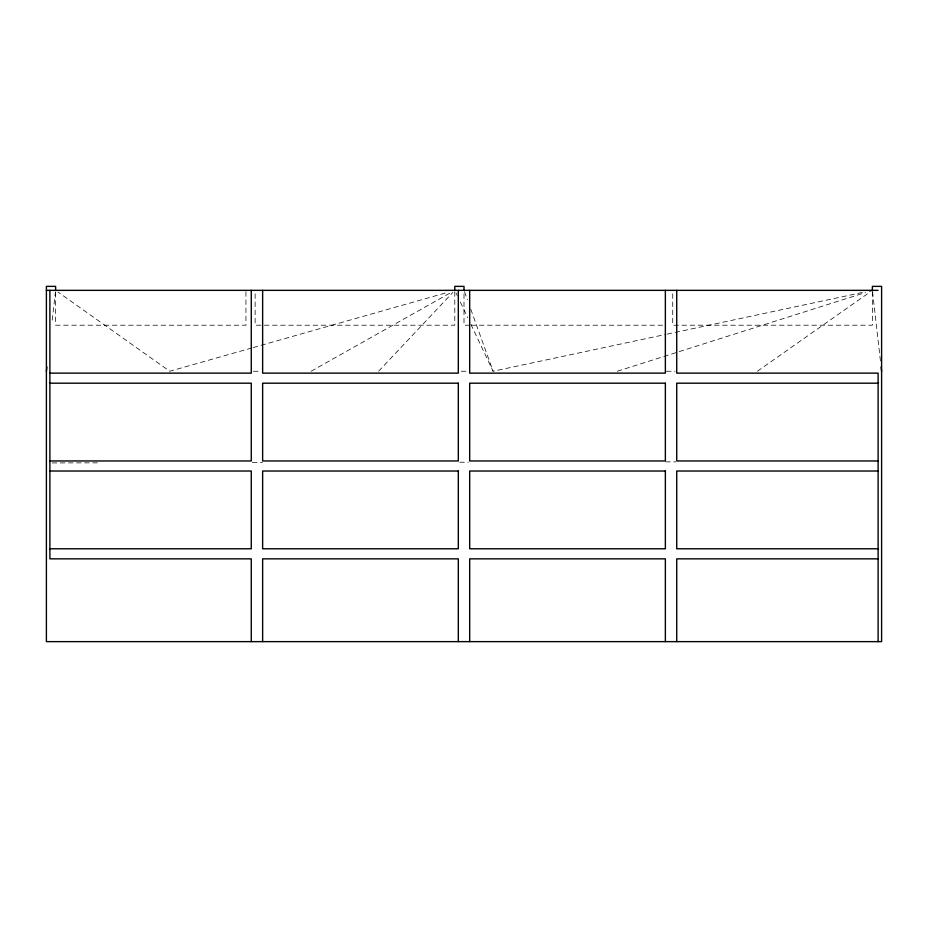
<?xml version="1.0" encoding="UTF-8"?>
<svg xmlns="http://www.w3.org/2000/svg" width="928" height="928" viewBox="0 0 928 928"><rect width="100%" height="100%" fill="white"/><g stroke="black" fill="none" stroke-linecap="round" stroke-linejoin="round"><path stroke-width="0.7" stroke-dasharray="4.64 3.48" d="M52.212 320.148L55.448 291.763M378.612 371.246L452.818 292.448M757.41 371.246L870.023 292.018M311.1 371.246L451.008 292.471M617.317 371.246L865.499 292.529M251.79 347.965L169.743 371.246L57.965 292.018M253.182 347.571L447.841 292.32M470.856 324.278L493.093 371.246L665.759 334.416M667.174 334.115L862.483 292.459M52.165 462.921L98.24 462.84M252.323 462.573L262.404 462.562M459.685 462.225L468.315 462.202M665.596 461.866L675.677 461.854M469.788 325.206L464 325.206L464 291.74M471.227 325.206L663.532 325.206M253.402 371.246L260.617 371.246M461.216 371.246L467.016 371.246M666.42 371.246L675.085 371.246M456.031 292.958L457.26 295.568M460.358 302.087L467.77 317.747M464.487 291.694L467.399 299.79M470.786 309.221L493.093 371.246M872.552 291.763L880.475 361.317M872.39 291.74L872.39 325.206L672.73 325.206L672.73 291.74M454.79 291.74L454.79 325.206L255.13 325.206L255.13 291.74M245.932 291.74L245.932 325.206L55.61 325.206L55.61 290.348"/><path stroke-width="1.39" d="M46.4 371.246L46.887 366.989M869.559 290.951L872.39 290.348L872.39 286.369L881.6 286.369L881.6 641.631L46.4 641.631L46.4 286.369L55.61 286.369L55.61 290.348M46.4 290.348L878.108 290.348M49.892 373.137L251.268 373.137L251.268 290.348M49.892 383.194L251.268 383.194L251.268 460.961L49.892 460.961M878.108 383.194L676.732 383.194L676.732 460.961L878.108 460.961M49.892 471.018L251.268 471.018L251.268 548.784L49.892 548.784M878.108 471.018L676.732 471.018L676.732 548.784L878.108 548.784M878.108 558.842L676.732 558.842L676.732 641.631M881.113 366.989L881.6 371.246M878.108 641.631L878.108 373.137L676.732 373.137L676.732 290.348M665.364 290.348L665.364 373.137L469.684 373.137L469.684 290.348M665.364 641.631L665.364 558.842L469.684 558.842L469.684 641.631M464 290.348L464 286.369L454.79 286.369L454.79 290.348M458.316 290.348L458.316 373.137L262.636 373.137L262.636 290.348M458.316 641.631L458.316 558.842L262.636 558.842L262.636 641.631M251.268 641.631L251.268 558.842L49.892 558.842L49.892 290.348M458.316 383.194L262.636 383.194L262.636 460.961L458.316 460.961L458.316 383.194M665.364 383.194L469.684 383.194L469.684 460.961L665.364 460.961L665.364 383.194M458.316 471.018L262.636 471.018L262.636 548.784L458.316 548.784L458.316 471.018M665.364 471.018L469.684 471.018L469.684 548.784L665.364 548.784L665.364 471.018"/></g></svg>
